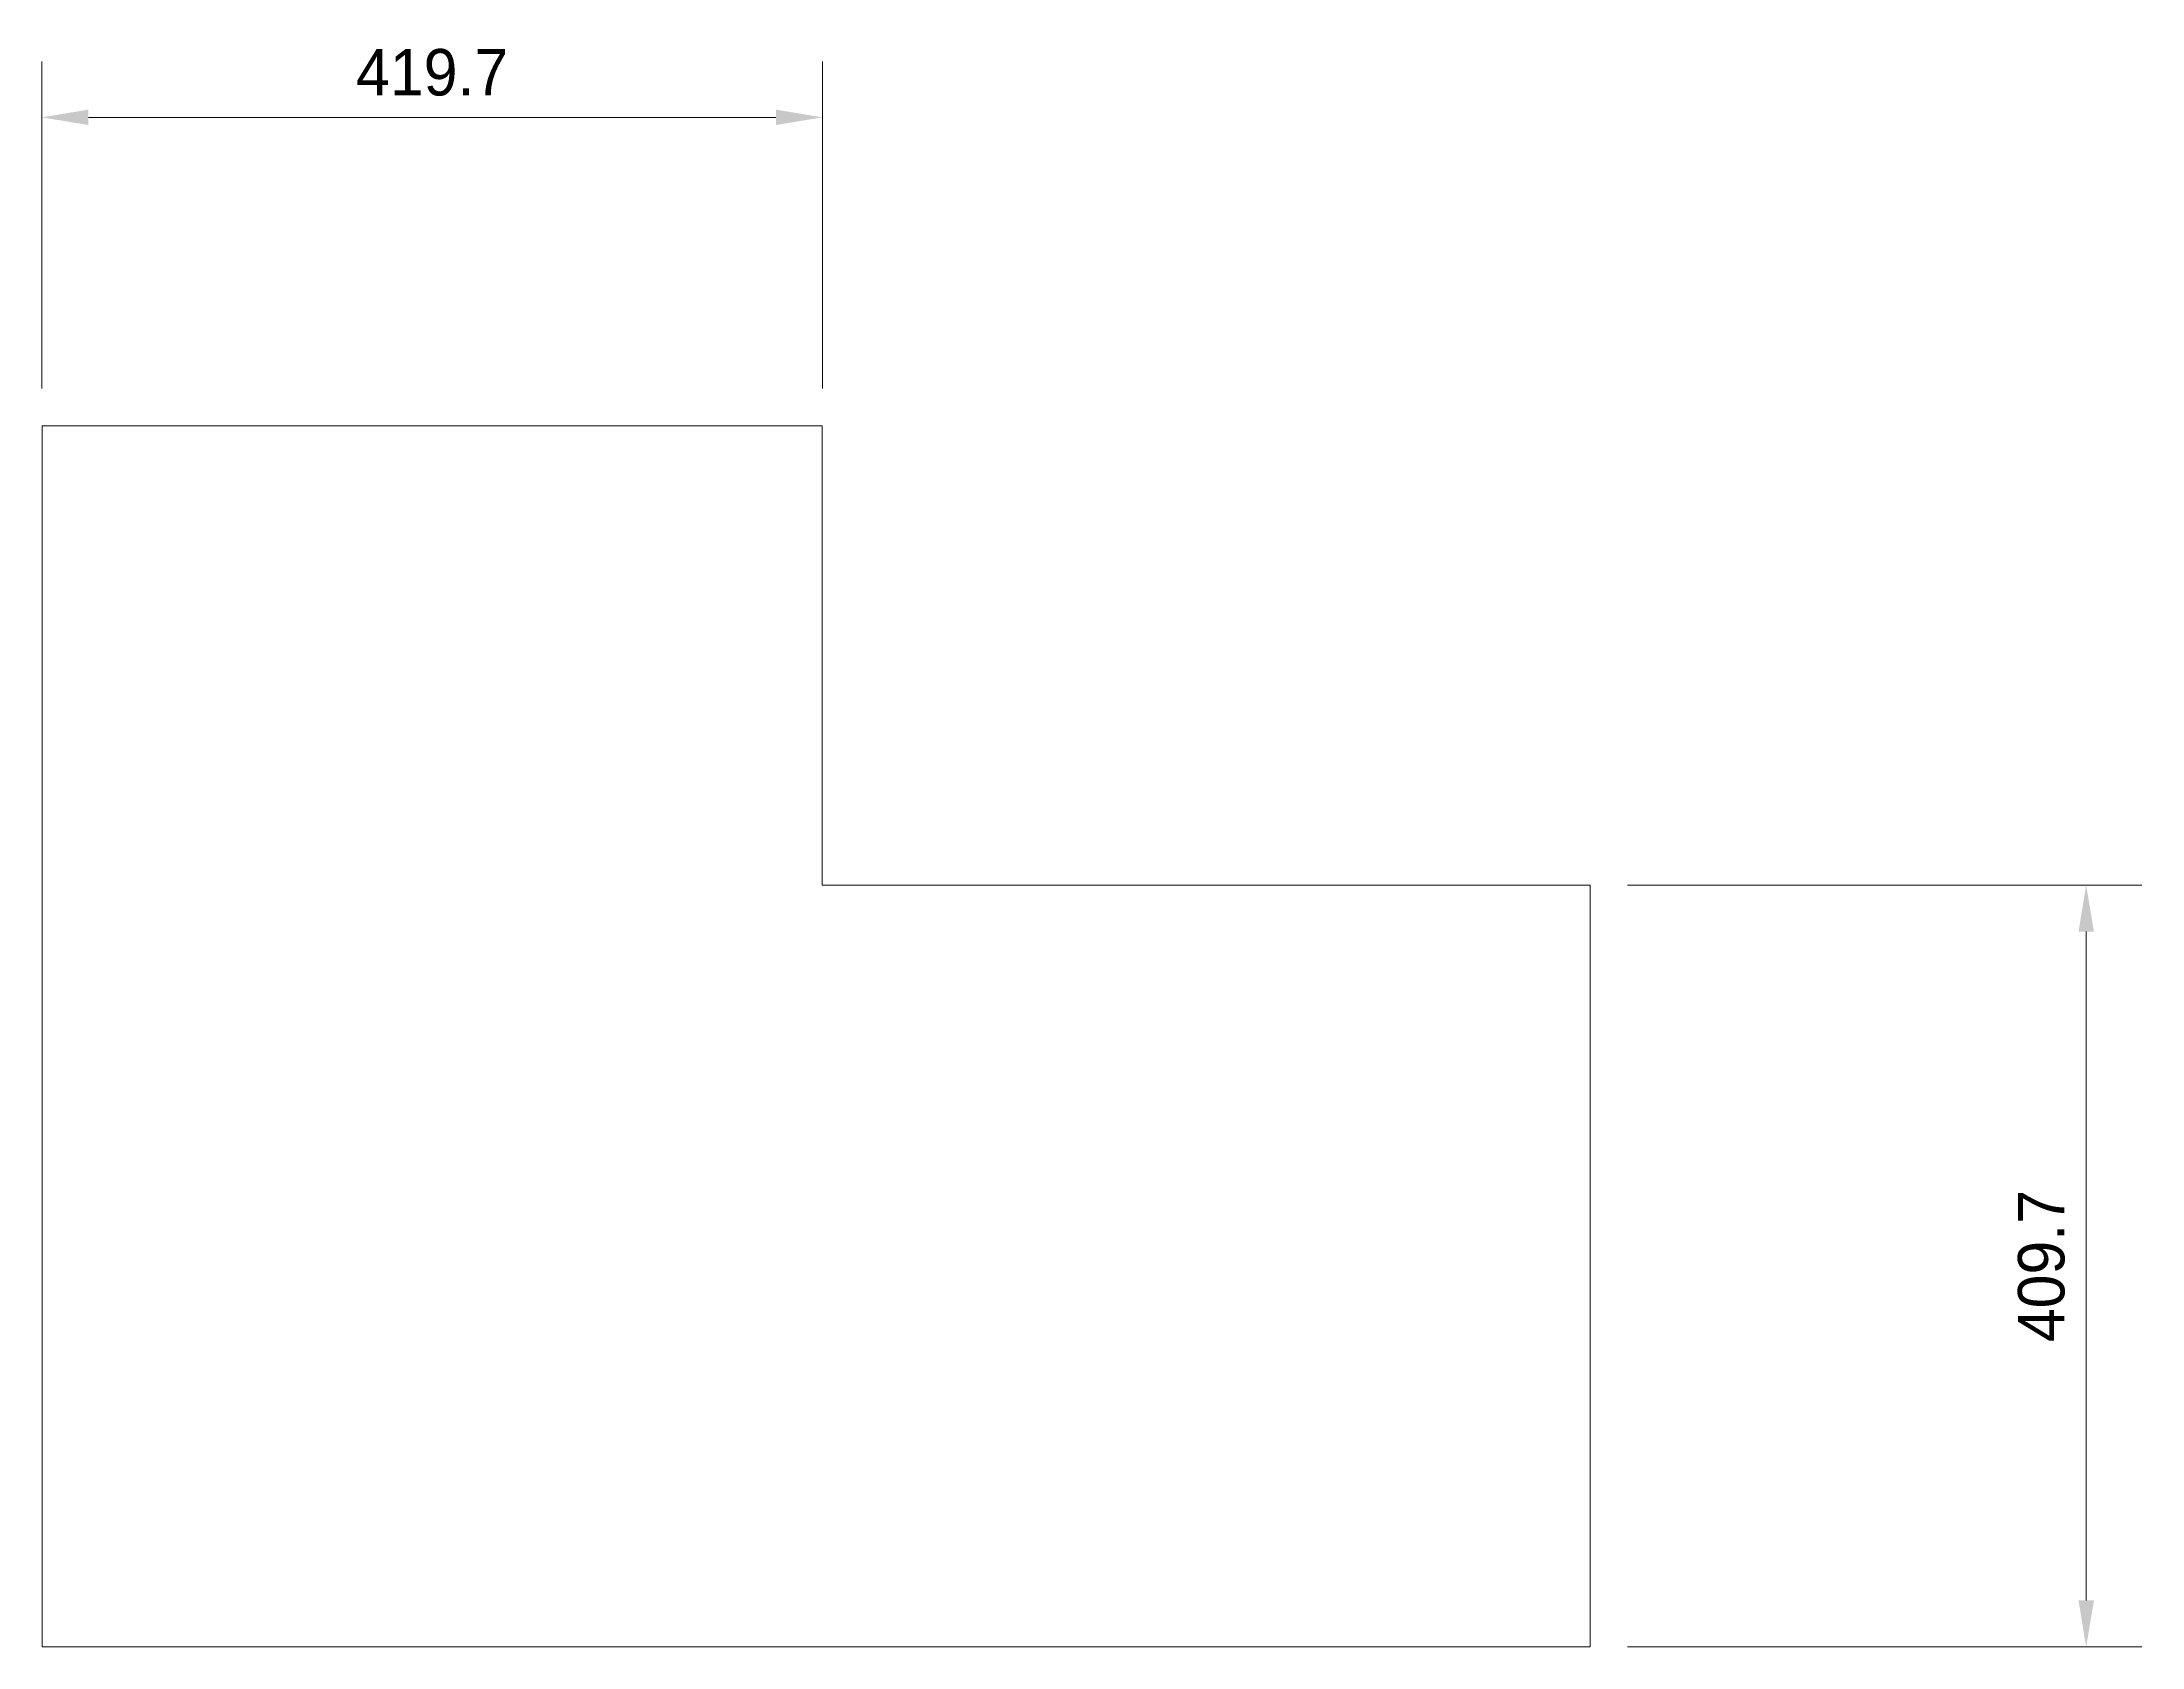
# Model space of a CAD drawing. Header units: centimetres. Extents: x 4340 to 5470, y 3037 to 3900.
import ezdxf

# ---------------------------------------------------------------- set-up
doc = ezdxf.new("R2010")
doc.units = ezdxf.units.CM
doc.header["$PDMODE"] = 35
doc.layers.add('標註', color=7, linetype='Continuous', lineweight=15)
doc.styles.add('文2.5', font='', dxfattribs={"height": 2.5})
doc.styles.get('文2.5').set_extended_font_data('PMingLiU')
doc.dimstyles.new('DIM2.5', dxfattribs={"dimtxt": 2.5, "dimasz": 2.5, "dimexe": 3, "dimexo": 2, "dimgap": 1, "dimtad": 1, "dimdec": 1, "dimdsep": 46, "dimtxsty": '文2.5', "dimcen": 0, "dimclrd": 256, "dimclre": 256, "dimadec": 0, "dimazin": 0, "dimtfac": 1, "dimtdec": 1, "dimtmove": 0, "dimatfit": 3, "dimfxl": 1, "dimlwd": 15, "dimlwe": 15, "dimarcsym": 0})

# ---------------------------------------------------------------- blocks, each defined once
blk = doc.blocks.new('*D14')
at = {"layer": 'Defpoints', "color": 0, "transparency": 16777216}
for p in [(5172.9, 3446.4), (5439.6, 3446.4), (5172.9, 3036.7)]:
    blk.add_point(p, dxfattribs=at)
at = {"layer": '標註', "lineweight": 15, "transparency": 16777216}
for p, q in [((5192.9, 3446.4), (5469.6, 3446.4)), ((5439.6, 3061.7), (5439.6, 3421.4)), ((5192.9, 3036.7), (5469.6, 3036.7))]:
    blk.add_line(p, q, dxfattribs=at)
at = {"layer": '標註', "transparency": 16777216}
for points in [[(5435.5, 3421.4), (5443.8, 3421.4), (5439.6, 3446.4)], [(5435.5, 3061.7), (5443.8, 3061.7), (5439.6, 3036.7)]]:
    blk.add_solid(points, dxfattribs=at)
at = {"layer": '標註', "color": 0, "transparency": 16777216, "insert": (5415.6, 3241.5), "char_height": 25, "attachment_point": 5, "rotation": 90, "style": '文2.5'}
blk.add_mtext('409.7', dxfattribs=at)
blk = doc.blocks.new('*D15')
at = {"layer": 'Defpoints', "color": 0, "transparency": 16777216}
for p in [(4340, 3859.2), (4340, 3693.4), (4759.8, 3693.4)]:
    blk.add_point(p, dxfattribs=at)
at = {"layer": '標註', "lineweight": 15, "transparency": 16777216}
for p, q in [((4340, 3713.4), (4340, 3889.2)), ((4759.8, 3713.4), (4759.8, 3889.2)), ((4734.8, 3859.2), (4365, 3859.2))]:
    blk.add_line(p, q, dxfattribs=at)
at = {"layer": '標註', "transparency": 16777216}
for points in [[(4365, 3863.4), (4365, 3855.1), (4340, 3859.2)], [(4734.8, 3863.4), (4734.8, 3855.1), (4759.8, 3859.2)]]:
    blk.add_solid(points, dxfattribs=at)
at = {"layer": '標註', "color": 0, "transparency": 16777216, "insert": (4549.9, 3883.3), "char_height": 25, "attachment_point": 5, "style": '文2.5'}
blk.add_mtext('419.7', dxfattribs=at)

msp = doc.modelspace()

# ---------------------------------------------------------------- linework, layer by layer
at = {"layer": '標註'}
for p, q in [((4340.05, 3036.69), (4340.05, 3693.42)), ((4759.76, 3693.42), (4340.05, 3693.42)), ((4759.76, 3693.42), (4759.76, 3446.36)), ((4759.76, 3446.36), (5172.85, 3446.36)), ((5172.85, 3446.36), (5172.85, 3036.69)), ((5172.85, 3036.69), (4340.05, 3036.69))]:
    msp.add_line(p, q, dxfattribs=at)

# ---------------------------------------------------------------- dimensions: what is measured, and where the dimension line sits
dim = msp.add_linear_dim(base=(4340.05, 3859.24), p1=(4759.76, 3693.42), p2=(4340.05, 3693.42), dimstyle='DIM2.5', dxfattribs=at)
dim.commit()
dim.dimension.update_dxf_attribs({"geometry": '*D15', "text_midpoint": (4549.9, 3883.32)})
dim = msp.add_linear_dim(base=(5439.64, 3446.36), p1=(5172.85, 3036.69), p2=(5172.85, 3446.36), angle=90, dimstyle='DIM2.5', dxfattribs=at)
dim.commit()
dim.dimension.update_dxf_attribs({"geometry": '*D14', "text_midpoint": (5415.56, 3241.52)})

doc.saveas('drawing.dxf')
